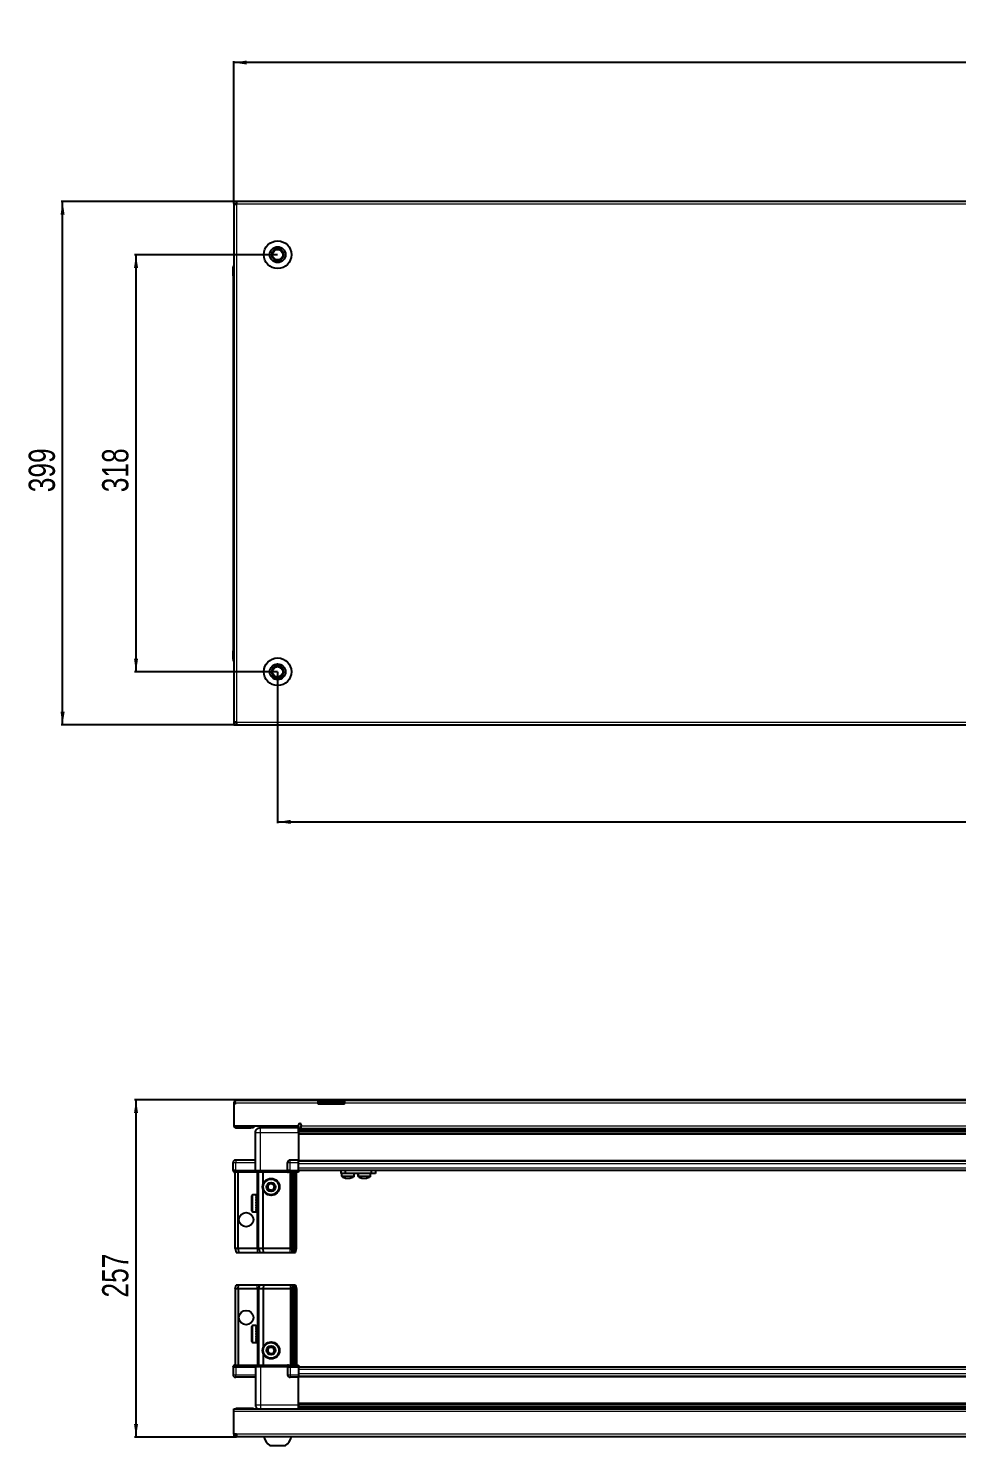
# Model space of a CAD drawing. Header units: millimetres. Extents: x 1315 to 4550, y 427 to 1624.
# Drawn here: x 1315 to 2023, y 427 to 1508 of the extents above; entities that cross this region are included whole.
import ezdxf

# ---------------------------------------------------------------- set-up
doc = ezdxf.new("R2010")
doc.units = ezdxf.units.MM
doc.layers.add('FORMAT', color=7, linetype='Continuous')
doc.styles.add('SLDTEXTSTYLE0', font='TXT', dxfattribs={"width": 0.75})
doc.dimstyles.new('SLDDIMSTYLE0', dxfattribs={"dimtxt": 20, "dimasz": 10, "dimexe": 0, "dimexo": 0.0625, "dimgap": 5, "dimtad": 2, "dimdec": 1, "dimrnd": 1e-09, "dimzin": 12, "dimdsep": 46, "dimtxsty": 'SLDTEXTSTYLE0', "dimsah": 1, "dimcen": 0.09, "dimadec": 0, "dimazin": 3, "dimtfac": 1, "dimtofl": 0, "dimtmove": 0, "dimatfit": 3, "dimfxl": 0, "dimfrac": 2, "dimtolj": 1, "dimtzin": 12, "dimarcsym": 0})

# ---------------------------------------------------------------- blocks, each defined once
blk = doc.blocks.new('_D')
at = {"layer": 'FORMAT'}
for p, q in [((1471.3, 1375.8), (1339.8, 1375.8)), ((1340.8, 976.8), (1340.8, 1375.8)), ((1471.3, 976.8), (1339.8, 976.8))]:
    blk.add_line(p, q, dxfattribs=at)
for points in [[(1340.8, 1375.8), (1339.3, 1365.8), (1342.4, 1365.8)], [(1340.8, 976.8), (1342.4, 986.8), (1339.3, 986.8)]]:
    blk.add_solid(points, dxfattribs=at)
at = {"layer": 'FORMAT', "insert": (1315, 1154.2), "char_height": 20, "attachment_point": 1, "rotation": 90, "style": 'SLDTEXTSTYLE0'}
blk.add_mtext('399', dxfattribs=at)
blk = doc.blocks.new('_D_1')
at = {"layer": 'FORMAT'}
for p, q in [((1471.3, 1375.8), (1471.3, 1482.8)), ((2670.3, 1481.8), (1471.3, 1481.8)), ((2670.3, 1375.8), (2670.3, 1482.8))]:
    blk.add_line(p, q, dxfattribs=at)
for points in [[(1471.3, 1481.8), (1481.3, 1480.3), (1481.3, 1483.4)], [(2670.3, 1481.8), (2660.3, 1483.4), (2660.3, 1480.3)]]:
    blk.add_solid(points, dxfattribs=at)
at = {"layer": 'FORMAT', "insert": (2041.3, 1507.6), "char_height": 20, "attachment_point": 1, "style": 'SLDTEXTSTYLE0'}
blk.add_mtext('1199', dxfattribs=at)
blk = doc.blocks.new('_D_2')
at = {"layer": 'FORMAT'}
for p, q in [((1504.8, 1017.3), (1504.8, 901.8)), ((2636.8, 1017.3), (2636.8, 901.8)), ((1504.8, 902.8), (2636.8, 902.8))]:
    blk.add_line(p, q, dxfattribs=at)
for points in [[(1504.8, 902.8), (1514.8, 901.3), (1514.8, 904.4)], [(2636.8, 902.8), (2626.8, 904.4), (2626.8, 901.3)]]:
    blk.add_solid(points, dxfattribs=at)
at = {"layer": 'FORMAT', "insert": (2041.3, 928.6), "char_height": 20, "attachment_point": 1, "style": 'SLDTEXTSTYLE0'}
blk.add_mtext('1132', dxfattribs=at)
blk = doc.blocks.new('_D_4')
at = {"layer": 'FORMAT'}
for p, q in [((1504.8, 1335.3), (1395.8, 1335.3)), ((1396.8, 1335.3), (1396.8, 1017.3)), ((1504.8, 1017.3), (1395.8, 1017.3))]:
    blk.add_line(p, q, dxfattribs=at)
for points in [[(1396.8, 1335.3), (1395.3, 1325.3), (1398.4, 1325.3)], [(1396.8, 1017.3), (1398.4, 1027.3), (1395.3, 1027.3)]]:
    blk.add_solid(points, dxfattribs=at)
at = {"layer": 'FORMAT', "insert": (1371, 1154.2), "char_height": 20, "attachment_point": 1, "rotation": 90, "style": 'SLDTEXTSTYLE0'}
blk.add_mtext('318', dxfattribs=at)
blk = doc.blocks.new('_D_9')
at = {"layer": 'FORMAT'}
for p, q in [((2065, 690.8), (1395.8, 690.8)), ((1396.8, 690.8), (1396.8, 433.8)), ((1473.4, 433.8), (1395.8, 433.8))]:
    blk.add_line(p, q, dxfattribs=at)
for points in [[(1396.8, 690.8), (1395.3, 680.8), (1398.4, 680.8)], [(1396.8, 433.8), (1398.4, 443.8), (1395.3, 443.8)]]:
    blk.add_solid(points, dxfattribs=at)
at = {"layer": 'FORMAT', "insert": (1371, 540.2), "char_height": 20, "attachment_point": 1, "rotation": 90, "style": 'SLDTEXTSTYLE0'}
blk.add_mtext('257', dxfattribs=at)

msp = doc.modelspace()

# ---------------------------------------------------------------- linework, layer by layer
at = {"color": 7, "linetype": 'Continuous', "lineweight": 25}
for p, q in [((1471.32, 1374.32), (1471.32, 1375.82)), ((1473.42, 1375.82), (1471.32, 1375.82)), ((1471.32, 1374.32), (1473.42, 1374.32)), ((1471.32, 1374.32), (1471.32, 1373.72)), ((1471.32, 1373.72), (1471.32, 978.92)), ((1471.32, 1373.72), (1473.42, 1373.72)), ((1473.42, 1375.82), (1473.42, 1373.72)), ((2668.22, 1375.82), (1473.42, 1375.82)), ((1470.82, 1325.82), (1470.82, 1319.32)), ((1470.82, 1319.32), (1470.82, 1325.82)), ((1470.82, 1319.32), (1470.82, 1319.32)), ((1471.32, 1319.32), (1470.82, 1319.32)), ((1470.97, 1319.32), (1470.97, 1033.32)), ((1470.82, 1026.82), (1470.82, 1033.32)), ((1470.82, 1033.32), (1470.82, 1033.32)), ((1470.82, 1033.32), (1470.82, 1033.32)), ((1470.82, 1033.32), (1470.82, 1026.82)), ((1471.32, 1033.32), (1470.82, 1033.32)), ((1471.32, 1025.5), (1471.32, 1025.5)), ((1473.42, 978.92), (1471.32, 978.92)), ((1471.32, 978.92), (1471.32, 978.32)), ((1473.42, 978.32), (1471.32, 978.32)), ((1471.32, 978.32), (1471.32, 976.82)), ((1471.32, 976.82), (1473.42, 976.82)), ((1473.42, 978.92), (1473.42, 976.82)), ((1473.42, 976.82), (2668.22, 976.82)), ((1472.32, 688.45), (1471.32, 688.45)), ((1471.32, 688.45), (1471.32, 687.55)), ((1472.32, 687.55), (1471.32, 687.55)), ((1471.32, 687.55), (1471.32, 671.05)), ((1472.32, 688.45), (1472.32, 687.55)), ((1472.92, 690.55), (1535.82, 690.55)), ((1535.82, 688.45), (1535.82, 690.55)), ((1535.82, 690.55), (1545.82, 690.55)), ((1545.82, 689.05), (1535.82, 689.05)), ((1535.82, 687.55), (1535.82, 688.45)), ((1555.82, 687.55), (1535.82, 687.55)), ((1545.82, 690.55), (1555.82, 690.55)), ((1555.82, 689.05), (1545.82, 689.05)), ((1555.82, 690.55), (1555.82, 688.45)), ((1555.82, 690.55), (2585.82, 690.55)), ((1555.82, 687.55), (1555.82, 688.45)), ((1471.32, 671.05), (1520.82, 671.05)), ((1486.32, 671.05), (1486.32, 669.55)), ((1491.57, 671.05), (1491.57, 669.55)), ((1518.07, 669.55), (1518.07, 671.05)), ((1520.82, 671.05), (1520.82, 671.9)), ((1520.82, 671.05), (1520.82, 669.55)), ((1522.82, 671.9), (1522.82, 671.15)), ((1522.82, 669.05), (1522.82, 671.15)), ((1473.42, 669.55), (1484.32, 669.55)), ((1486.32, 669.55), (1484.32, 669.55)), ((1487.82, 637.05), (1487.82, 666.05)), ((1520.82, 669.55), (1491.82, 669.55)), ((1520.67, 669.55), (1520.67, 666.05)), ((1520.82, 668.9), (1544.7, 668.9)), ((2620.82, 667.11), (1520.82, 667.11)), ((2620.82, 667.07), (1520.82, 667.07)), ((1520.82, 666.05), (1520.82, 645.05)), ((1522.82, 669.05), (2058.32, 669.05)), ((1539.32, 669.05), (1539.32, 668.9)), ((1539.48, 669.05), (1539.48, 668.9)), ((1539.69, 669.05), (1539.69, 668.9)), ((1540.24, 669.05), (1540.24, 668.9)), ((1540.65, 669.05), (1540.65, 668.9)), ((1541.54, 669.05), (1541.54, 668.9)), ((1542.13, 669.05), (1542.13, 668.9)), ((1543.26, 669.05), (1543.26, 668.9)), ((1543.96, 669.05), (1543.96, 668.9)), ((1544.7, 668.9), (1545.24, 668.9)), ((1545.24, 669.05), (1545.24, 668.9)), ((1545.24, 668.9), (1545.97, 668.9)), ((1545.24, 668.9), (1545.24, 668.9)), ((1545.43, 669.05), (1545.43, 668.9)), ((1545.93, 669.05), (1545.93, 668.9)), ((1545.97, 668.9), (1545.98, 668.9)), ((1545.98, 669.05), (1545.98, 668.9)), ((1545.98, 668.9), (1546.94, 668.9)), ((1546.94, 668.9), (2594.7, 668.9)), ((1547.27, 669.05), (1547.27, 668.9)), ((1547.28, 669.05), (1547.28, 668.9)), ((1547.98, 669.05), (1547.98, 668.9)), ((1549.15, 669.05), (1549.15, 668.9)), ((1549.77, 669.05), (1549.77, 668.9)), ((1550.71, 669.05), (1550.71, 668.9)), ((1551.17, 669.05), (1551.17, 668.9)), ((1551.8, 669.05), (1551.8, 668.9)), ((1552.05, 669.05), (1552.05, 668.9)), ((1552.29, 669.05), (1552.29, 668.9)), ((1552.32, 669.05), (1552.32, 668.9)), ((1470.82, 637.05), (1470.82, 643.05)), ((1487.82, 645.05), (1472.82, 645.05)), ((1512.32, 637.05), (1512.32, 643.05)), ((1520.82, 645.05), (1514.32, 645.05)), ((1520.82, 643.05), (1520.82, 645.05)), ((1520.82, 644.4), (2620.82, 644.4)), ((1520.82, 637.05), (1520.82, 643.05)), ((1470.82, 637.05), (1470.82, 636.71)), ((1470.82, 637.05), (1470.82, 637.05)), ((1470.82, 637.05), (1470.82, 636.71)), ((1472.82, 637.05), (1470.82, 637.05)), ((1470.82, 636.71), (1471.32, 635.85)), ((1470.82, 636.71), (1471.32, 635.85)), ((1471.32, 635.85), (1472.82, 635.85)), ((1472.32, 577.55), (1472.32, 635.85)), ((1472.82, 637.05), (1487.62, 637.05)), ((1487.62, 635.85), (1472.82, 635.85)), ((1474.82, 577.55), (1474.82, 635.85)), ((1487.62, 637.05), (1487.82, 637.05)), ((1487.82, 635.85), (1487.62, 635.85)), ((1487.82, 637.05), (1487.82, 635.85)), ((1487.82, 637.05), (1491.82, 637.05)), ((1491.82, 635.85), (1487.82, 635.85)), ((1490.32, 577.55), (1490.32, 635.85)), ((1491.82, 637.05), (1512.12, 637.05)), ((1512.12, 635.85), (1491.82, 635.85)), ((1493.82, 627.05), (1493.82, 635.85)), ((1512.12, 637.05), (1512.32, 637.05)), ((1512.32, 635.85), (1512.12, 635.85)), ((1512.32, 637.05), (1512.32, 635.85)), ((1514.32, 637.05), (1512.32, 637.05)), ((1512.32, 637.05), (1514.32, 637.05)), ((1512.32, 635.85), (1513, 635.85)), ((1520.82, 635.85), (1513, 635.85)), ((1514.32, 637.05), (1520.82, 637.05)), ((1514.32, 636.71), (1520.82, 636.71)), ((1515.32, 577.55), (1515.32, 635.85)), ((1516.32, 577.55), (1516.32, 635.85)), ((1517.82, 577.55), (1517.82, 635.85)), ((1519.32, 577.55), (1519.32, 635.85)), ((1520.82, 637.2), (2620.82, 637.2)), ((1520.82, 637.05), (1520.82, 636.71)), ((1520.82, 636.71), (1520.82, 635.85)), ((1553.27, 634.7), (1553.27, 637.2)), ((1556.27, 634.7), (1553.27, 634.7)), ((1553.62, 634.7), (1553.62, 632.79)), ((1556.27, 637.2), (1556.27, 634.7)), ((1576.47, 634.7), (1556.27, 634.7)), ((1563.12, 632.79), (1563.12, 634.7)), ((1566.07, 634.7), (1566.07, 632.79)), ((1566.12, 634.7), (1566.12, 632.79)), ((1575.62, 632.79), (1575.62, 634.7)), ((1576.47, 634.7), (1576.47, 637.2)), ((1579.47, 634.7), (1576.47, 634.7)), ((1579.47, 637.2), (1579.47, 634.7)), ((1485.12, 606.35), (1485.12, 617.75)), ((1488.82, 618.55), (1485.92, 618.55)), ((1488.32, 618.45), (1488.82, 618.45)), ((1488.32, 618.45), (1488.32, 618.29)), ((1488.32, 618.29), (1488.82, 618.29)), ((1488.32, 617.8), (1488.82, 617.8)), ((1488.32, 617.8), (1488.32, 617.42)), ((1488.32, 617.42), (1488.82, 617.42)), ((1488.32, 616.58), (1488.82, 616.58)), ((1488.32, 616.58), (1488.32, 616.03)), ((1488.32, 616.03), (1488.82, 616.03)), ((1488.82, 618.45), (1488.82, 618.55)), ((1488.82, 618.29), (1488.82, 618.45)), ((1488.82, 617.8), (1488.82, 618.29)), ((1488.82, 617.42), (1488.82, 617.8)), ((1488.82, 616.58), (1488.82, 617.42)), ((1488.82, 616.03), (1488.82, 616.58)), ((1488.92, 616.45), (1488.82, 616.45)), ((1488.82, 614.92), (1488.82, 616.03)), ((1488.92, 614.93), (1488.92, 616.45)), ((1489.8, 615.36), (1489.32, 616.05)), ((1489.32, 608.05), (1489.32, 616.05)), ((1490.29, 616.05), (1489.8, 615.36)), ((1490.32, 616.05), (1490.29, 616.05)), ((1490.29, 608.05), (1490.29, 616.05)), ((1493.82, 577.55), (1493.82, 622.05)), ((1485.92, 605.55), (1488.82, 605.55)), ((1488.32, 614.92), (1488.82, 614.92)), ((1488.32, 614.92), (1488.32, 614.24)), ((1488.32, 614.24), (1488.82, 614.24)), ((1488.32, 612.98), (1488.82, 612.98)), ((1488.32, 612.98), (1488.32, 612.25)), ((1488.32, 612.68), (1488.82, 612.68)), ((1488.32, 612.25), (1488.82, 612.25)), ((1488.32, 610.95), (1488.82, 610.95)), ((1488.32, 610.95), (1488.32, 610.23)), ((1488.32, 610.82), (1488.82, 610.82)), ((1488.32, 610.23), (1488.82, 610.23)), ((1488.32, 609.02), (1488.82, 609.02)), ((1488.32, 609.02), (1488.32, 608.39)), ((1488.32, 608.39), (1488.82, 608.39)), ((1488.32, 607.39), (1488.82, 607.39)), ((1488.32, 607.39), (1488.32, 606.91)), ((1488.32, 606.91), (1488.82, 606.91)), ((1488.32, 606.22), (1488.82, 606.22)), ((1488.32, 606.22), (1488.32, 605.93)), ((1488.32, 605.93), (1488.82, 605.93)), ((1488.32, 605.62), (1488.82, 605.62)), ((1488.32, 605.62), (1488.32, 605.55)), ((1488.32, 605.55), (1488.82, 605.55)), ((1488.82, 614.24), (1488.82, 614.92)), ((1488.82, 612.98), (1488.82, 614.24)), ((1488.82, 612.68), (1488.82, 612.98)), ((1488.82, 610.95), (1488.82, 612.25)), ((1488.82, 610.23), (1488.82, 610.82)), ((1488.82, 609.02), (1488.82, 610.23)), ((1488.82, 608.39), (1488.82, 609.02)), ((1488.82, 607.39), (1488.82, 608.39)), ((1488.82, 607.65), (1488.92, 607.65)), ((1488.82, 606.91), (1488.82, 607.39)), ((1488.82, 606.22), (1488.82, 606.91)), ((1488.82, 605.93), (1488.82, 606.22)), ((1488.82, 605.62), (1488.82, 605.93)), ((1488.82, 605.55), (1488.82, 605.62)), ((1488.82, 605.55), (1488.82, 605.55)), ((1488.92, 607.65), (1488.92, 614.93)), ((1489.32, 608.05), (1489.8, 608.74)), ((1489.8, 608.74), (1489.8, 615.36)), ((1489.8, 608.74), (1490.29, 608.05)), ((1490.29, 608.05), (1490.32, 608.05)), ((1474.82, 577.55), (1472.32, 577.55)), ((1472.32, 577.55), (1473.12, 574.55)), ((1473.12, 574.55), (1474.97, 574.55)), ((1489.32, 577.55), (1474.82, 577.55)), ((1474.82, 577.55), (1474.97, 574.55)), ((1474.97, 574.55), (1489.32, 574.55)), ((1490.32, 577.55), (1489.32, 577.55)), ((1489.32, 574.55), (1491.12, 574.55)), ((1493.82, 577.55), (1490.32, 577.55)), ((1490.32, 577.55), (1491.12, 574.55)), ((1491.12, 574.55), (1494.15, 574.55)), ((1514.32, 577.55), (1493.82, 577.55)), ((1494.15, 574.55), (1493.82, 577.55)), ((1494.15, 574.55), (1514.32, 574.55)), ((1515.32, 577.55), (1514.32, 577.55)), ((1514.32, 574.55), (1516.12, 574.55)), ((1516.32, 577.55), (1515.32, 577.55)), ((1516.12, 574.55), (1515.32, 577.55)), ((1516.12, 574.55), (1516.86, 574.55)), ((1517.82, 577.55), (1516.32, 577.55)), ((1516.86, 574.55), (1516.32, 577.55)), ((1516.86, 574.55), (1517.36, 574.55)), ((1517.36, 574.55), (1517.82, 577.55)), ((1517.36, 574.55), (1518.52, 574.55)), ((1519.32, 577.55), (1517.82, 577.55)), ((1518.52, 574.55), (1519.32, 577.55)), ((1472.32, 546.85), (1473.12, 549.85)), ((1472.32, 546.85), (1472.32, 488.55)), ((1474.82, 546.85), (1472.32, 546.85)), ((1473.12, 549.85), (1474.97, 549.85)), ((1474.82, 546.85), (1474.97, 549.85)), ((1474.82, 546.85), (1474.82, 488.55)), ((1489.32, 546.85), (1474.82, 546.85)), ((1474.97, 549.85), (1489.32, 549.85)), ((1489.32, 549.85), (1491.12, 549.85)), ((1490.32, 546.85), (1489.32, 546.85)), ((1490.32, 546.85), (1491.12, 549.85)), ((1493.82, 546.85), (1490.32, 546.85)), ((1490.32, 546.85), (1490.32, 488.55)), ((1491.12, 549.85), (1494.15, 549.85)), ((1494.15, 549.85), (1493.82, 546.85)), ((1493.82, 546.85), (1493.82, 502.35)), ((1514.32, 546.85), (1493.82, 546.85)), ((1494.15, 549.85), (1514.32, 549.85)), ((1514.32, 549.85), (1516.12, 549.85)), ((1515.32, 546.85), (1514.32, 546.85)), ((1516.12, 549.85), (1515.32, 546.85)), ((1515.32, 546.85), (1515.32, 488.55)), ((1516.32, 546.85), (1515.32, 546.85)), ((1516.12, 549.85), (1516.86, 549.85)), ((1516.86, 549.85), (1516.32, 546.85)), ((1516.32, 546.85), (1516.32, 488.55)), ((1517.82, 546.85), (1516.32, 546.85)), ((1516.86, 549.85), (1517.36, 549.85)), ((1517.36, 549.85), (1518.52, 549.85)), ((1517.36, 549.85), (1517.82, 546.85)), ((1517.82, 546.85), (1517.82, 488.55)), ((1519.32, 546.85), (1517.82, 546.85)), ((1518.52, 549.85), (1519.32, 546.85)), ((1519.32, 546.85), (1519.32, 488.55)), ((1488.32, 518.85), (1485.92, 518.85)), ((1488.32, 518.85), (1488.32, 518.84)), ((1488.32, 518.84), (1488.82, 518.84)), ((1488.82, 518.65), (1488.82, 518.84)), ((1485.12, 506.65), (1485.12, 518.05)), ((1488.32, 518.65), (1488.82, 518.65)), ((1488.32, 518.65), (1488.32, 518.44)), ((1488.32, 518.44), (1488.82, 518.44)), ((1488.32, 517.86), (1488.82, 517.86)), ((1488.32, 517.86), (1488.32, 517.43)), ((1488.32, 517.43), (1488.82, 517.43)), ((1488.32, 516.53), (1488.82, 516.53)), ((1488.32, 516.53), (1488.32, 515.93)), ((1488.32, 515.93), (1488.82, 515.93)), ((1488.32, 514.78), (1488.82, 514.78)), ((1488.32, 514.78), (1488.32, 514.08)), ((1488.32, 514.08), (1488.82, 514.08)), ((1488.32, 512.8), (1488.82, 512.8)), ((1488.32, 512.8), (1488.32, 512.06)), ((1488.32, 512.65), (1488.82, 512.65)), ((1488.32, 512.15), (1488.82, 512.15)), ((1488.32, 512.06), (1488.82, 512.06)), ((1488.32, 510.77), (1488.82, 510.77)), ((1488.32, 510.77), (1488.32, 510.07)), ((1488.32, 510.07), (1488.82, 510.07)), ((1488.32, 508.9), (1488.82, 508.9)), ((1488.32, 508.9), (1488.32, 508.3)), ((1488.32, 508.3), (1488.82, 508.3)), ((1488.82, 518.44), (1488.82, 518.65)), ((1488.82, 517.86), (1488.82, 518.44)), ((1488.82, 517.43), (1488.82, 517.86)), ((1488.82, 516.53), (1488.82, 517.43)), ((1488.92, 516.75), (1488.82, 516.75)), ((1488.82, 515.93), (1488.82, 516.53)), ((1488.82, 514.78), (1488.82, 515.93)), ((1488.82, 514.08), (1488.82, 514.78)), ((1488.82, 512.8), (1488.82, 514.08)), ((1488.82, 512.65), (1488.82, 512.8)), ((1488.82, 512.06), (1488.82, 512.15)), ((1488.82, 510.77), (1488.82, 512.06)), ((1488.82, 510.07), (1488.82, 510.77)), ((1488.82, 508.9), (1488.82, 510.07)), ((1488.82, 508.3), (1488.82, 508.9)), ((1488.82, 507.37), (1488.82, 508.3)), ((1488.82, 507.95), (1488.92, 507.95)), ((1488.92, 507.95), (1488.92, 516.75)), ((1489.8, 515.66), (1489.32, 516.35)), ((1489.32, 508.35), (1489.32, 516.35)), ((1489.32, 508.35), (1489.8, 509.04)), ((1490.29, 516.35), (1489.8, 515.66)), ((1489.8, 509.04), (1489.8, 515.66)), ((1489.8, 509.04), (1490.29, 508.35)), ((1490.32, 516.35), (1490.29, 516.35)), ((1490.29, 508.35), (1490.29, 516.35)), ((1490.29, 508.35), (1490.32, 508.35)), ((1485.92, 505.85), (1488.32, 505.85)), ((1488.32, 507.37), (1488.82, 507.37)), ((1488.32, 507.37), (1488.32, 506.93)), ((1488.32, 506.93), (1488.82, 506.93)), ((1488.32, 506.32), (1488.82, 506.32)), ((1488.32, 506.32), (1488.32, 506.08)), ((1488.32, 506.08), (1488.82, 506.08)), ((1488.32, 505.86), (1488.82, 505.86)), ((1488.32, 505.86), (1488.32, 505.85)), ((1488.32, 505.85), (1488.82, 505.85)), ((1488.82, 506.93), (1488.82, 507.37)), ((1488.82, 506.32), (1488.82, 506.93)), ((1488.82, 506.08), (1488.82, 506.32)), ((1488.82, 505.86), (1488.82, 506.08)), ((1488.82, 505.85), (1488.82, 505.86)), ((1493.82, 497.35), (1493.82, 488.55)), ((1471.32, 488.55), (1470.82, 487.68)), ((1470.82, 487.35), (1470.82, 487.68)), ((1470.82, 487.35), (1472.82, 487.35)), ((1470.82, 487.35), (1470.82, 481.35)), ((1472.82, 488.55), (1471.32, 488.55)), ((1472.82, 488.55), (1487.62, 488.55)), ((1487.62, 487.35), (1472.82, 487.35)), ((1472.82, 487.35), (1487.62, 487.35)), ((1487.62, 488.55), (1487.82, 488.55)), ((1487.82, 487.35), (1487.62, 487.35)), ((1487.82, 487.35), (1487.82, 488.55)), ((1487.82, 488.55), (1491.82, 488.55)), ((1491.82, 487.35), (1487.82, 487.35)), ((1487.82, 487.35), (1487.82, 458.35)), ((1491.82, 488.55), (1512.12, 488.55)), ((1512.12, 487.35), (1491.82, 487.35)), ((1512.12, 488.55), (1512.32, 488.55)), ((1512.32, 487.35), (1512.12, 487.35)), ((1512.32, 487.35), (1512.32, 488.55)), ((1513, 488.55), (1512.32, 488.55)), ((1512.32, 487.35), (1514.32, 487.35)), ((1512.32, 487.35), (1512.32, 481.35)), ((1513, 488.55), (1520.82, 488.55)), ((1520.82, 487.68), (1514.32, 487.68)), ((1520.82, 487.35), (1514.32, 487.35)), ((1514.32, 487.35), (1520.82, 487.35)), ((1520.82, 488.55), (1520.82, 487.68)), ((1520.82, 487.68), (1520.82, 487.68)), ((1520.82, 487.35), (1520.82, 487.68)), ((1520.82, 487.35), (1520.82, 487.35)), ((1520.82, 487.35), (1520.82, 481.35)), ((2620.82, 487.2), (1520.82, 487.2)), ((1487.82, 479.35), (1472.82, 479.35)), ((1520.82, 479.35), (1514.32, 479.35)), ((1520.82, 481.35), (1520.82, 479.35)), ((2620.82, 480), (1520.82, 480)), ((1520.82, 458.35), (1520.82, 479.35)), ((1471.32, 453.25), (1471.32, 455.35)), ((1471.32, 455.35), (2670.32, 455.35)), ((1486.32, 455.45), (1473.42, 455.45)), ((1486.32, 455.45), (1486.32, 455.35)), ((1520.67, 455.35), (1520.67, 458.35)), ((1520.82, 457.32), (2620.82, 457.32)), ((1520.82, 457.29), (2620.82, 457.29)), ((1544.7, 455.5), (1520.82, 455.5)), ((1539.32, 455.35), (1539.32, 455.5)), ((1539.36, 455.35), (1539.36, 455.5)), ((1539.63, 455.35), (1539.63, 455.5)), ((1539.89, 455.35), (1539.89, 455.5)), ((1540.54, 455.35), (1540.54, 455.5)), ((1541.01, 455.35), (1541.01, 455.5)), ((1541.97, 455.35), (1541.97, 455.5)), ((1542.59, 455.35), (1542.59, 455.5)), ((1543.78, 455.35), (1543.78, 455.5)), ((1544.44, 455.35), (1544.44, 455.5)), ((1544.49, 455.35), (1544.49, 455.5)), ((1545.79, 455.5), (1544.7, 455.5)), ((1546.52, 455.5), (1545.79, 455.5)), ((1545.79, 455.35), (1545.79, 455.5)), ((1545.79, 455.5), (1545.79, 455.5)), ((1545.8, 455.35), (1545.8, 455.5)), ((1546.3, 455.35), (1546.3, 455.5)), ((1546.52, 455.35), (1546.52, 455.5)), ((1546.94, 455.5), (1546.52, 455.5)), ((1546.52, 455.5), (1546.52, 455.5)), ((2594.7, 455.5), (1546.94, 455.5)), ((1547.8, 455.35), (1547.8, 455.5)), ((1548.49, 455.35), (1548.49, 455.5)), ((1549.61, 455.35), (1549.61, 455.5)), ((1550.19, 455.35), (1550.19, 455.5)), ((1551.06, 455.35), (1551.06, 455.5)), ((1551.46, 455.35), (1551.46, 455.5)), ((1551.99, 455.35), (1551.99, 455.5)), ((1552.18, 455.35), (1552.18, 455.5)), ((1552.32, 455.35), (1552.32, 455.5)), ((1471.32, 435.95), (1471.32, 453.25)), ((1473.42, 435.95), (1471.32, 435.95)), ((1473.42, 435.95), (1473.42, 433.85)), ((2668.22, 433.85), (1473.42, 433.85)), ((1498.82, 427.25), (1510.82, 427.25))]:
    msp.add_line(p, q, dxfattribs=at)
at = {"color": 8, "linetype": 'Continuous', "lineweight": 18}
for p, q in [((2668.22, 1373.72), (1473.42, 1373.72)), ((1473.42, 1373.72), (1473.42, 978.92)), ((1471.32, 1325.82), (1470.82, 1325.82)), ((1471.32, 1026.82), (1470.82, 1026.82)), ((1473.42, 978.92), (2668.22, 978.92)), ((1535.82, 688.45), (1472.32, 688.45)), ((1545.82, 689.05), (1545.82, 690.55)), ((2585.82, 688.45), (1555.82, 688.45)), ((1473.42, 671.05), (1473.42, 669.55)), ((1484.32, 669.55), (1484.32, 671.05)), ((1522.82, 671.15), (2058.32, 671.15)), ((1491.82, 666.05), (1520.82, 666.05)), ((1491.82, 637.05), (1491.82, 666.05)), ((1520.82, 669.55), (1522.82, 669.55)), ((2620.82, 668.31), (1520.82, 668.31)), ((1520.82, 665.86), (2620.82, 665.86)), ((2620.82, 664.45), (1520.82, 664.45)), ((1470.82, 643.05), (1472.82, 643.05)), ((1472.82, 645.05), (1472.82, 643.05)), ((1472.82, 637.05), (1472.82, 643.05)), ((1472.82, 643.05), (1487.82, 643.05)), ((1512.32, 643.05), (1514.32, 643.05)), ((1514.32, 643.05), (1514.32, 645.05)), ((1514.32, 643.05), (1520.82, 643.05)), ((1514.32, 637.05), (1514.32, 643.05)), ((1520.82, 645.05), (2620.82, 645.05)), ((1520.82, 642.4), (2620.82, 642.4)), ((1520.82, 639.2), (2620.82, 639.2)), ((1472.82, 637.05), (1472.82, 635.85)), ((1487.62, 635.85), (1487.62, 637.05)), ((1489.32, 616.05), (1489.32, 635.85)), ((1491.82, 637.05), (1491.82, 635.85)), ((1512.12, 635.85), (1512.12, 637.05)), ((1514.32, 637.05), (1514.32, 636.71)), ((1514.32, 577.55), (1514.32, 635.85)), ((1563.12, 632.79), (1553.62, 632.79)), ((1562.93, 632.42), (1553.81, 632.42)), ((1566.12, 632.79), (1566.07, 632.79)), ((1575.62, 632.79), (1566.12, 632.79)), ((1566.31, 632.42), (1566.26, 632.42)), ((1575.43, 632.42), (1566.31, 632.42)), ((1485.92, 605.55), (1485.92, 618.55)), ((1489.32, 577.55), (1489.32, 608.05)), ((1489.32, 577.55), (1489.32, 574.55)), ((1514.32, 574.55), (1514.32, 577.55)), ((1489.32, 546.85), (1489.32, 549.85)), ((1489.32, 546.85), (1489.32, 516.35)), ((1514.32, 549.85), (1514.32, 546.85)), ((1514.32, 546.85), (1514.32, 488.55)), ((1485.92, 505.85), (1485.92, 518.85)), ((1489.32, 508.35), (1489.32, 488.55)), ((1472.82, 487.35), (1472.82, 488.55)), ((1472.82, 487.35), (1472.82, 481.35)), ((1487.62, 487.35), (1487.62, 488.55)), ((1491.82, 487.35), (1491.82, 488.55)), ((1491.82, 487.35), (1491.82, 458.35)), ((1512.12, 487.35), (1512.12, 488.55)), ((1514.32, 487.35), (1514.32, 487.68)), ((1514.32, 487.35), (1514.32, 481.35)), ((1520.82, 487.35), (1520.82, 487.68)), ((1470.82, 481.35), (1472.82, 481.35)), ((1472.82, 481.35), (1487.82, 481.35)), ((1472.82, 479.35), (1472.82, 481.35)), ((1512.32, 481.35), (1514.32, 481.35)), ((1514.32, 481.35), (1520.82, 481.35)), ((1514.32, 481.35), (1514.32, 479.35)), ((2620.82, 485.2), (1520.82, 485.2)), ((2620.82, 482), (1520.82, 482)), ((2620.82, 479.35), (1520.82, 479.35)), ((1473.42, 455.35), (1473.42, 455.45)), ((1491.82, 458.35), (1520.82, 458.35)), ((1520.82, 459.95), (2620.82, 459.95)), ((2620.82, 458.53), (1520.82, 458.53)), ((1520.82, 456.08), (2620.82, 456.08)), ((2670.32, 453.25), (1471.32, 453.25)), ((2668.22, 435.95), (1473.42, 435.95))]:
    msp.add_line(p, q, dxfattribs=at)
at = {"color": 7, "linetype": 'Continuous', "lineweight": 25, "flags": 128}
msp.add_lwpolyline([(1473.42, 455.45), (1473.01, 455.41), (1472.78, 455.35)], dxfattribs=at)
at = {"color": 7, "linetype": 'Continuous', "lineweight": 25}
for centre, radius in [((1504.82, 1335.32), 10.5), ((1504.82, 1335.32), 6), ((1504.82, 1335.32), 3.9), ((1504.82, 1017.32), 10.5), ((1504.82, 1017.32), 6), ((1504.82, 1017.32), 3.9), ((1499.82, 624.55), 6.5), ((1499.82, 624.55), 3.46), ((1480.82, 599.55), 5.5), ((1480.82, 524.85), 5.5), ((1499.82, 499.85), 6.5), ((1499.82, 499.85), 3.46)]:
    msp.add_circle(centre, radius, dxfattribs=at)
at = {"color": 8, "linetype": 'Continuous', "lineweight": 18}
for centre in [(1499.82, 624.55), (1499.82, 499.85)]:
    msp.add_circle(centre, 5.7, dxfattribs=at)
at = {"color": 7, "linetype": 'Continuous', "lineweight": 25}
for centre, radius, start, end in [((1504.82, 1335.32), 4.62, 120, 180), ((1504.82, 1335.32), 4.62, 180, 240), ((1504.82, 1335.32), 4.62, 60, 120), ((1504.82, 1335.32), 4.62, 240, 300), ((1504.82, 1335.32), 4.62, 360, 60), ((1504.82, 1335.32), 4.62, 300, 360), ((1472.82, 1325.82), 2, 138.59038, 180), ((1472.82, 1026.82), 2, 180, 221.39416), ((1504.82, 1017.32), 4.62, 120, 180), ((1504.82, 1017.32), 4.62, 180, 240), ((1504.82, 1017.32), 4.62, 60, 120), ((1504.82, 1017.32), 4.62, 0, 60), ((1504.82, 1017.32), 4.62, 300, 0), ((1504.82, 1017.32), 4.62, 240, 300), ((1473.42, 671.65), 2.1, 196.60155, 270), ((1521.82, 671.9), 1, 0, 180), ((1472.82, 643.05), 2, 90, 180), ((1514.32, 643.05), 2, 90, 180), ((1499.82, 624.55), 2.5, 74.92207, 134.92207), ((1499.82, 624.55), 2.5, 14.92207, 74.92207), ((1554.07, 632.79), 0.45, 180, 235.28209), ((1558.37, 639), 8, 235.28209, 258.9392), ((1558.37, 639), 8, 281.00757, 304.71791), ((1562.67, 632.79), 0.45, 304.71791, 0), ((1566.52, 632.79), 0.45, 180, 235.28209), ((1566.57, 632.79), 0.45, 180, 235.28209), ((1570.82, 639), 8, 235.28209, 256.54113), ((1570.87, 639), 8, 235.28209, 259.06255), ((1570.87, 639), 8, 280.87532, 304.71791), ((1575.17, 632.79), 0.45, 304.71791, 0), ((1485.92, 617.75), 0.8, 90, 180), ((1489.32, 616.45), 0.4, 180, 270), ((1499.82, 624.55), 2.5, 134.92207, 194.92207), ((1499.82, 624.55), 2.5, 194.92207, 254.92207), ((1499.82, 624.55), 2.5, 254.92207, 314.92207), ((1499.82, 624.55), 2.5, 314.92207, 14.92207), ((1485.92, 606.35), 0.8, 180, 270), ((1489.32, 607.65), 0.4, 90, 180), ((1485.92, 518.05), 0.8, 90, 180), ((1489.32, 516.75), 0.4, 180, 270), ((1489.32, 507.95), 0.4, 90, 180), ((1485.92, 506.65), 0.8, 180, 270), ((1499.82, 499.85), 2.5, 147.37605, 207.37605), ((1499.82, 499.85), 2.5, 207.37605, 267.37605), ((1499.82, 499.85), 2.5, 87.37605, 147.37605), ((1499.82, 499.85), 2.5, 267.37605, 327.37605), ((1499.82, 499.85), 2.5, 27.37605, 87.37605), ((1499.82, 499.85), 2.5, 327.37605, 27.37605), ((1472.82, 481.35), 2, 180, 270), ((1514.32, 481.35), 2, 180, 270), ((1473.42, 435.95), 2.1, 180, 270), ((1473.42, 435.95), 0.6, 180, 270), ((1505.84, 436.87), 11.91, 194.70035, 233.8734), ((1503.8, 436.87), 11.91, 306.1266, 345.29965)]:
    msp.add_arc(centre, radius, start, end, dxfattribs=at)
for centre, start_param, end_param in [((1514.32, 633.25), 0, 0.7227342), ((1514.32, 491.15), 2.4188584, 3.1415927)]:
    msp.add_ellipse(centre, major_axis=(0, 3.46), ratio=0.5773503, start_param=start_param, end_param=end_param, dxfattribs=at)
for points, knots in [([(1500.2, 1335.32), (1500.53, 1335.9), (1501.1, 1336.88), (1501.92, 1338.3), (1502.33, 1339.01), (1502.51, 1339.32)], [0, 0, 0, 0, 0.4391308, 0.7513783, 1, 1, 1, 1]), ([(1502.51, 1331.32), (1502.18, 1331.9), (1501.61, 1332.88), (1500.79, 1334.3), (1500.38, 1335.01), (1500.2, 1335.32)], [0, 0, 0, 0, 0.4391308, 0.7513783, 1, 1, 1, 1]), ([(1502.51, 1339.32), (1502.71, 1339.32), (1503.42, 1339.32), (1504.72, 1339.32), (1506.11, 1339.32), (1506.86, 1339.32), (1507.13, 1339.32)], [0, 0, 0, 0, 0.1393293, 0.4852696, 0.8163565, 1, 1, 1, 1]), ([(1507.13, 1331.32), (1506.86, 1331.32), (1506.11, 1331.32), (1504.72, 1331.32), (1503.42, 1331.32), (1502.71, 1331.32), (1502.51, 1331.32)], [0, 0, 0, 0, 0.1836435, 0.5147304, 0.8606707, 1, 1, 1, 1]), ([(1507.13, 1339.32), (1507.46, 1338.75), (1508.03, 1337.77), (1508.85, 1336.35), (1509.26, 1335.64), (1509.44, 1335.32)], [0, 0, 0, 0, 0.4391308, 0.7513783, 1, 1, 1, 1]), ([(1509.44, 1335.32), (1509.11, 1334.75), (1508.54, 1333.77), (1507.72, 1332.35), (1507.31, 1331.64), (1507.13, 1331.32)], [0, 0, 0, 0, 0.4391308, 0.7513783, 1, 1, 1, 1]), ([(1500.2, 1017.32), (1500.53, 1017.9), (1501.1, 1018.88), (1501.92, 1020.3), (1502.33, 1021.01), (1502.51, 1021.32)], [0, 0, 0, 0, 0.4391308, 0.7513783, 1, 1, 1, 1]), ([(1502.51, 1013.32), (1502.18, 1013.9), (1501.61, 1014.88), (1500.79, 1016.3), (1500.38, 1017.01), (1500.2, 1017.32)], [0, 0, 0, 0, 0.4391308, 0.7513783, 1, 1, 1, 1]), ([(1502.51, 1021.32), (1502.71, 1021.32), (1503.42, 1021.32), (1504.72, 1021.32), (1506.11, 1021.32), (1506.86, 1021.32), (1507.13, 1021.32)], [0, 0, 0, 0, 0.1393293, 0.4852696, 0.8163565, 1, 1, 1, 1]), ([(1507.13, 1021.32), (1507.46, 1020.75), (1508.03, 1019.77), (1508.85, 1018.35), (1509.26, 1017.64), (1509.44, 1017.32)], [0, 0, 0, 0, 0.4391308, 0.7513783, 1, 1, 1, 1]), ([(1509.44, 1017.32), (1509.11, 1016.75), (1508.54, 1015.77), (1507.72, 1014.35), (1507.31, 1013.64), (1507.13, 1013.32)], [0, 0, 0, 0, 0.4391308, 0.7513783, 1, 1, 1, 1]), ([(1507.13, 1013.32), (1506.86, 1013.32), (1506.11, 1013.32), (1504.72, 1013.32), (1503.42, 1013.32), (1502.71, 1013.32), (1502.51, 1013.32)], [0, 0, 0, 0, 0.1836435, 0.5147304, 0.8606707, 1, 1, 1, 1]), ([(1472.91, 690.45), (1472.83, 690.44), (1472.52, 690.4), (1472.03, 690.07), (1471.57, 689.52), (1471.35, 688.94), (1471.33, 688.57), (1471.32, 688.45)], [0, 0, 0, 0, 0.0862, 0.3453145, 0.6044258, 0.863537, 1, 1, 1, 1]), ([(1472.32, 688.45), (1472.37, 688.7), (1472.46, 689.19), (1472.59, 689.84), (1472.72, 690.3), (1472.83, 690.52), (1472.9, 690.54), (1472.92, 690.55)], [0, 0, 0, 0, 0.2302553, 0.4485219, 0.6667858, 0.8850496, 1, 1, 1, 1]), ([(1487.82, 666.05), (1487.87, 666.49), (1487.94, 667.17), (1488.38, 667.98), (1488.83, 668.54), (1489.39, 668.99), (1490.2, 669.43), (1490.88, 669.5), (1491.32, 669.55)], [0, 0, 0, 0, 0.2394568, 0.3683607, 0.5, 0.6316393, 0.7605432, 1, 1, 1, 1]), ([(1491.82, 669.55), (1491.75, 669.55), (1491.62, 669.55), (1491.46, 669.55), (1491.34, 669.55), (1491.33, 669.55), (1491.32, 669.55)], [0, 0, 0, 0, 0.2493943, 0.5003335, 0.7501667, 1, 1, 1, 1]), ([(1520.82, 666.05), (1520.82, 666.44), (1520.82, 667.23), (1520.82, 668.28), (1520.82, 669.07), (1520.82, 669.49), (1520.82, 669.53), (1520.82, 669.55)], [0, 0, 0, 0, 0.2146939, 0.4293877, 0.6440816, 0.8587754, 1, 1, 1, 1]), ([(1497.03, 625.3), (1497.4, 625.66), (1498.08, 626.34), (1498.76, 627.02), (1499.08, 627.34)], [0, 0, 0, 0, 0.5346859, 1, 1, 1, 1]), ([(1499.08, 627.34), (1499.57, 627.2), (1500.51, 626.95), (1501.43, 626.7), (1501.86, 626.59)], [0, 0, 0, 0, 0.5346859, 1, 1, 1, 1]), ([(1556.87, 631.14), (1556.87, 631.14), (1556.87, 631.14), (1556.73, 631.17), (1556.55, 631.22), (1556.4, 631.28), (1556.33, 631.31), (1556.32, 631.32), (1556.32, 631.32), (1556.33, 631.32), (1556.35, 631.32), (1556.42, 631.3), (1556.71, 631.23), (1557.09, 631.16), (1557.51, 631.13), (1557.78, 631.16), (1557.94, 631.22), (1558.04, 631.29), (1558.11, 631.32), (1558.14, 631.32), (1558.16, 631.32), (1558.18, 631.32), (1558.22, 631.31), (1558.32, 631.28), (1558.48, 631.21), (1558.7, 631.15), (1559, 631.13), (1559.34, 631.16), (1559.65, 631.2), (1559.89, 631.26), (1560.01, 631.28), (1560.09, 631.3), (1560.14, 631.31), (1560.18, 631.32), (1560.2, 631.32), (1560.2, 631.32), (1560.2, 631.32)], [0, 0, 0, 0, 0.0260981, 0.0798373, 0.1372046, 0.1783571, 0.1990393, 0.2033396, 0.2076895, 0.2107229, 0.2145438, 0.2214795, 0.2486016, 0.3557772, 0.404897, 0.4544227, 0.54605, 0.5914038, 0.5971187, 0.6013251, 0.6043817, 0.6074438, 0.6119905, 0.6242286, 0.6785193, 0.7597502, 0.8043048, 0.8490258, 0.923625, 0.9513598, 0.9687075, 0.9799959, 0.9911421, 0.9954732, 0.998845, 1, 1, 1, 1]), ([(1560.2, 631.32), (1560.21, 631.32), (1560.21, 631.32), (1560.22, 631.31), (1560.17, 631.28), (1560.03, 631.21), (1559.9, 631.16), (1559.84, 631.13), (1559.88, 631.14), (1559.9, 631.15)], [0, 0, 0, 0, 0.0151829, 0.0365363, 0.0956997, 0.3601423, 0.6752387, 0.8745348, 1, 1, 1, 1]), ([(1569.36, 631.14), (1569.36, 631.14), (1569.38, 631.14), (1569.24, 631.19), (1569.08, 631.25), (1568.96, 631.3), (1568.96, 631.32), (1568.96, 631.32), (1568.98, 631.32), (1569, 631.32), (1569.09, 631.3), (1569.43, 631.22), (1569.86, 631.14), (1570.29, 631.14), (1570.51, 631.17), (1570.68, 631.22), (1570.8, 631.28), (1570.88, 631.31), (1570.93, 631.32), (1570.95, 631.32), (1570.98, 631.32), (1571, 631.32), (1571.06, 631.3), (1571.19, 631.23), (1571.34, 631.16), (1571.65, 631.13), (1572.04, 631.16), (1572.42, 631.22), (1572.72, 631.29), (1572.83, 631.32), (1572.85, 631.32), (1572.86, 631.32), (1572.87, 631.32), (1572.87, 631.31), (1572.81, 631.28), (1572.63, 631.21), (1572.43, 631.15), (1572.39, 631.15), (1572.38, 631.14)], [0, 0, 0, 0, 0.0283629, 0.08068229, 0.1383562, 0.16729235, 0.17091751, 0.17379549, 0.1766977, 0.18004982, 0.18639917, 0.21307731, 0.31901904, 0.35398038, 0.39928328, 0.44764465, 0.48233679, 0.49977215, 0.50339732, 0.50706434, 0.5096216, 0.51284268, 0.51868955, 0.54155386, 0.63190424, 0.67331293, 0.71506372, 0.79230674, 0.83054067, 0.83535832, 0.8389044, 0.84148121, 0.84406255, 0.84789549, 0.85821238, 0.90398018, 0.97245884, 1, 1, 1, 1]), ([(1497.78, 622.51), (1497.69, 622.84), (1497.48, 623.64), (1497.22, 624.6), (1497.06, 625.18), (1497.03, 625.3)], [0, 0, 0, 0, 0.36290056, 0.86687533, 1, 1, 1, 1]), ([(1500.56, 621.76), (1500.07, 621.89), (1499.13, 622.14), (1498.21, 622.39), (1497.78, 622.51)], [0, 0, 0, 0, 0.5346859, 1, 1, 1, 1]), ([(1502.61, 623.8), (1502.24, 623.43), (1501.56, 622.75), (1500.88, 622.07), (1500.56, 621.76)], [0, 0, 0, 0, 0.5346859, 1, 1, 1, 1]), ([(1501.86, 626.59), (1501.9, 626.47), (1502.05, 625.89), (1502.31, 624.93), (1502.52, 624.13), (1502.61, 623.8)], [0, 0, 0, 0, 0.1331247, 0.6370994, 1, 1, 1, 1]), ([(1496.94, 499.98), (1497.21, 500.41), (1497.73, 501.23), (1498.25, 502.03), (1498.49, 502.41)], [0, 0, 0, 0, 0.5346859, 1, 1, 1, 1]), ([(1498.26, 497.42), (1498.21, 497.53), (1497.93, 498.06), (1497.47, 498.94), (1497.09, 499.67), (1496.94, 499.98)], [0, 0, 0, 0, 0.1331247, 0.6370994, 1, 1, 1, 1]), ([(1501.15, 497.28), (1500.63, 497.31), (1499.67, 497.35), (1498.71, 497.4), (1498.26, 497.42)], [0, 0, 0, 0, 0.5346859, 1, 1, 1, 1]), ([(1498.49, 502.41), (1499.01, 502.39), (1499.97, 502.34), (1500.93, 502.3), (1501.38, 502.28)], [0, 0, 0, 0, 0.5346859, 1, 1, 1, 1]), ([(1502.7, 499.72), (1502.43, 499.28), (1501.91, 498.47), (1501.39, 497.66), (1501.15, 497.28)], [0, 0, 0, 0, 0.5346859, 1, 1, 1, 1]), ([(1501.38, 502.28), (1501.53, 501.97), (1501.91, 501.24), (1502.37, 500.36), (1502.65, 499.83), (1502.7, 499.72)], [0, 0, 0, 0, 0.3629006, 0.8668753, 1, 1, 1, 1]), ([(1487.82, 458.35), (1487.87, 457.91), (1487.94, 457.23), (1488.37, 456.41), (1488.83, 455.86), (1489.23, 455.5), (1489.5, 455.37), (1489.54, 455.35)], [0, 0, 0, 0, 0.3630185, 0.5584377, 0.7580039, 0.9575702, 1, 1, 1, 1]), ([(1520.82, 458.35), (1520.82, 457.95), (1520.82, 457.16), (1520.82, 456.14), (1520.82, 455.51), (1520.82, 455.36), (1520.82, 455.35)], [0, 0, 0, 0, 0.3255201, 0.6510403, 0.9765604, 1, 1, 1, 1])]:
    msp.add_open_spline(points, degree=3, knots=knots, dxfattribs=at)
at = {"color": 8, "linetype": 'Continuous', "lineweight": 18}
for points in [[(1487.82, 666.05), (1487.88, 666.05), (1488, 666.05), (1488.93, 666.05), (1490.25, 666.05), (1491.3, 666.05), (1491.82, 666.05)], [(1487.82, 458.35), (1487.88, 458.35), (1488, 458.35), (1488.93, 458.35), (1490.25, 458.35), (1491.3, 458.35), (1491.82, 458.35)]]:
    msp.add_open_spline(points, degree=3, dxfattribs=at)
for points, knots in [([(1491.82, 666.05), (1491.82, 666.49), (1491.82, 667.17), (1491.82, 667.98), (1491.82, 668.54), (1491.82, 668.99), (1491.82, 669.43), (1491.82, 669.5), (1491.82, 669.55)], [0, 0, 0, 0, 0.2394568, 0.3683607, 0.5, 0.6316393, 0.7605432, 1, 1, 1, 1]), ([(1491.82, 458.35), (1491.82, 457.91), (1491.82, 457.23), (1491.82, 456.41), (1491.82, 455.86), (1491.82, 455.5), (1491.82, 455.37), (1491.82, 455.35)], [0, 0, 0, 0, 0.3630185, 0.5584377, 0.7580039, 0.9575702, 1, 1, 1, 1])]:
    msp.add_open_spline(points, degree=3, knots=knots, dxfattribs=at)

# ---------------------------------------------------------------- dimensions: what is measured, and where the dimension line sits
at = {"layer": 'FORMAT'}
dim = msp.add_linear_dim(base=(1471.32, 1481.82), p1=(2670.32, 1375.82), p2=(1471.32, 1375.82), dimstyle='SLDDIMSTYLE0', dxfattribs=at)
dim.commit()
dim.dimension.update_dxf_attribs({"geometry": '_D_1', "text_midpoint": (2070.82, 1481.82), "dimtype": 160})
for base, p1, p2, angle, picture, middle in [((1340.82, 1375.82), (1471.32, 976.82), (1471.32, 1375.82), 90, '_D', (1340.82, 1176.32)), ((1396.82, 1017.32), (1504.82, 1335.32), (1504.82, 1017.32), 90, '_D_4', (1396.82, 1176.32)), ((2636.82, 902.82), (1504.82, 1017.32), (2636.82, 1017.32), 0, '_D_2', (2070.82, 902.82)), ((1396.82, 433.85), (2065.03, 690.85), (1473.42, 433.85), 90, '_D_9', (1396.82, 562.35))]:
    dim = msp.add_linear_dim(base=base, p1=p1, p2=p2, angle=angle, dimstyle='SLDDIMSTYLE0', dxfattribs=at)
    dim.commit()
    dim.dimension.update_dxf_attribs({"geometry": picture, "text_midpoint": middle, "dimtype": 160})

doc.saveas('drawing.dxf')
